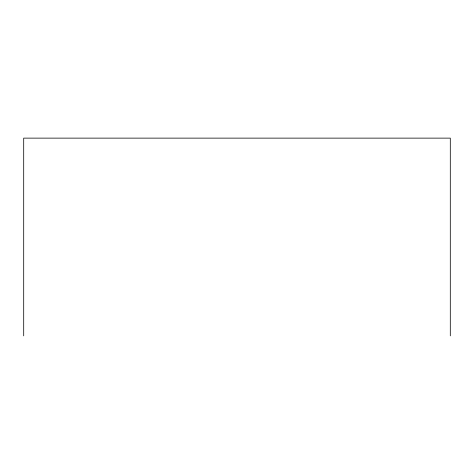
<?xml version="1.0" encoding="UTF-8"?>
<svg xmlns="http://www.w3.org/2000/svg" width="474" height="474" viewBox="0 0 474 474"><rect width="100%" height="100%" fill="white"/><g stroke="black" fill="none" stroke-linecap="round" stroke-linejoin="round"><path stroke-width="0.71" d="M450.3 335.87L450.3 138.13L23.7 138.13L23.7 335.87"/></g></svg>
